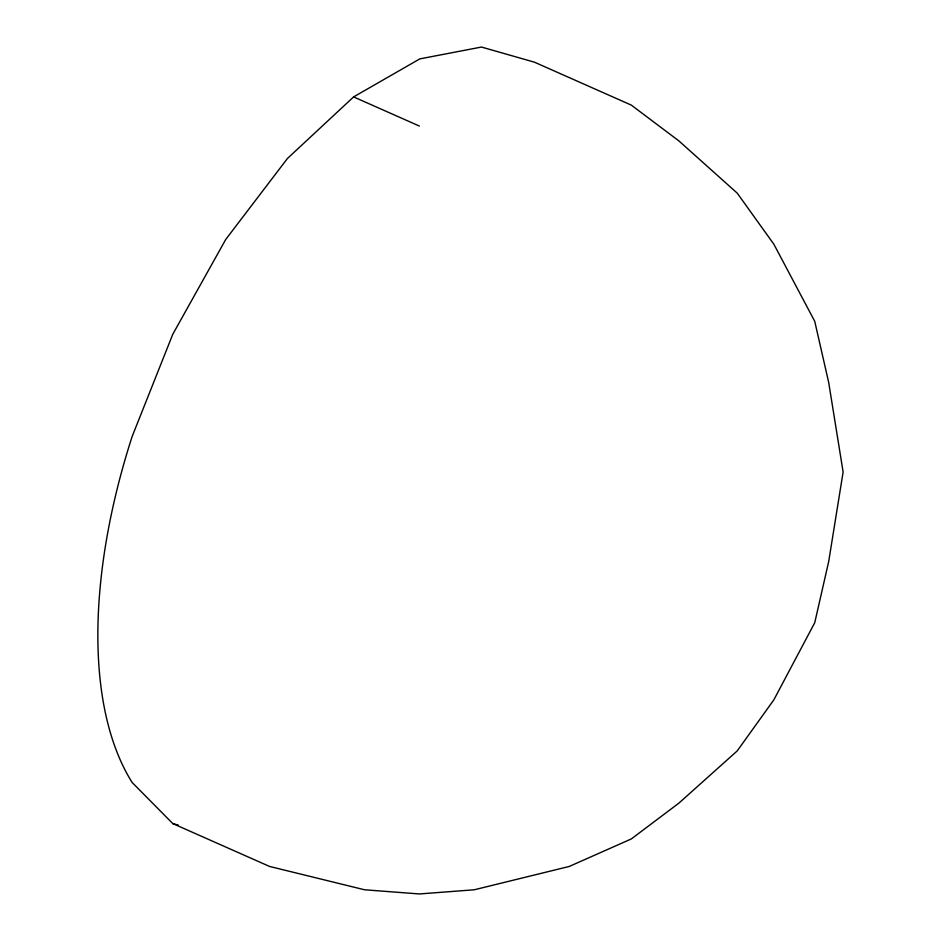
<?xml version="1.0" encoding="UTF-8"?>
<svg xmlns="http://www.w3.org/2000/svg" width="941" height="941" viewBox="0 0 941 941"><rect width="100%" height="100%" fill="white"/><g stroke="black" fill="none" stroke-linecap="round" stroke-linejoin="round"><path stroke-width="1.41" d="M353.604 96.911L287.417 158.5L225.734 239.461L172.768 334.29L132.128 436.53A426.767 212.125 -66.1 0 0 132.14 782.477L172.768 823.563L269.608 866.461L364.59 889.786L419.415 893.95L474.252 889.786L569.223 866.461L631.27 838.972L678.884 803.143L737.203 750.93L773.855 699.833L814.741 622.719L828.692 561.565L843.124 472.029L828.692 382.481L814.741 321.328L773.855 244.213L737.203 193.117L678.884 140.903L631.27 105.086L534.429 62.177L481.474 47.05L419.792 58.895L353.604 96.911L419.415 126.07M172.768 823.563L178.343 825.151"/></g></svg>
